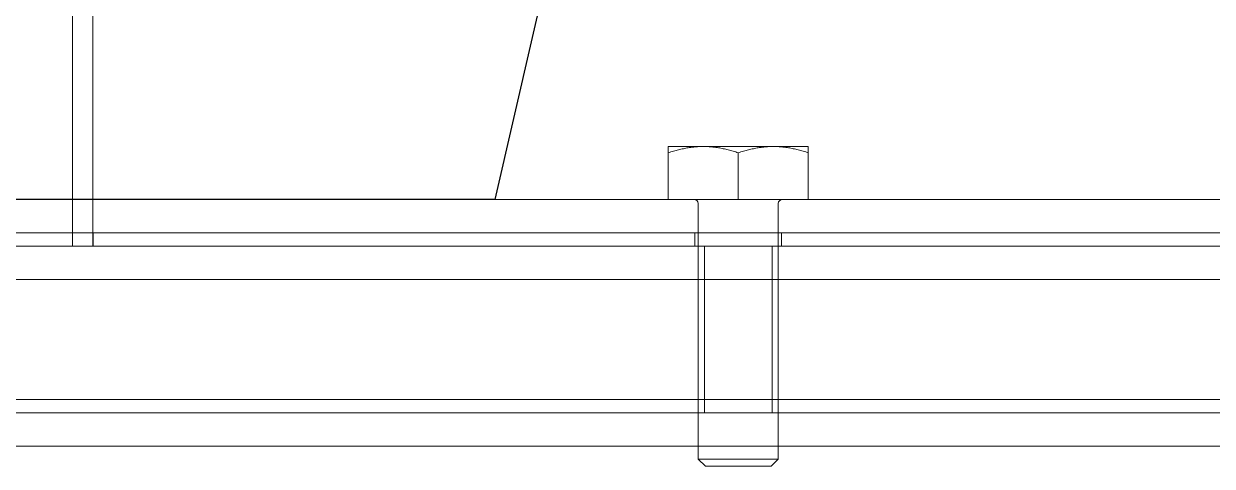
# Model space of a CAD drawing. Header units: millimetres. Extents: x 12318 to 17800, y 6541 to 10165.
# Drawn here: x 13528.85 to 13563.66, y 9603.63 to 9616.6 of the extents above; entities that cross this region are included whole.
import ezdxf

# ---------------------------------------------------------------- set-up
doc = ezdxf.new("R2010")
doc.units = ezdxf.units.MM
doc.layers.add('Equipment', color=123, linetype='Continuous')

# ---------------------------------------------------------------- blocks, each defined once
blk = doc.blocks.new('A$Ce64cb7e9')
at = {"layer": 'Equipment', "linetype": 'Continuous', "lineweight": 0, "extrusion": (-2.22045e-16, 1, 0)}
for p, q in [((760.87, 2051.4), (760.87, 1899)), ((763.91, 2021.43), (763.91, 1906)), ((855.46, 1913.95), (850.21, 1913.95)), ((865.96, 1913.95), (855.46, 1913.95)), ((871.21, 1913.95), (865.96, 1913.95)), ((850.21, 1906), (850.21, 1913.01)), ((860.71, 1906), (860.71, 1913.01)), ((871.21, 1906), (871.21, 1913.01)), ((552.46, 1906), (1269.41, 1906)), ((763.91, 1906), (763.91, 1899)), ((854.71, 1905.4), (854.71, 1867.07)), ((866.71, 1905.4), (866.71, 1867.07)), ((1273.91, 1901), (-334.98, 1901)), ((763.96, 1901), (763.96, 1899)), ((854.21, 1899), (854.21, 1901)), ((867.21, 1899), (867.21, 1901)), ((1270.91, 1899), (-331.98, 1899)), ((855.66, 1874), (855.66, 1899)), ((865.77, 1874), (865.77, 1899)), ((-292.54, 1894), (1231.46, 1894)), ((-292.54, 1894), (1231.46, 1894)), ((1272.88, 1876), (-333.96, 1876)), ((1271.46, 1874), (469.46, 1874)), ((1231.46, 1869), (-292.54, 1869)), ((854.71, 1867.07), (865.91, 1867.07)), ((855.79, 1866), (854.71, 1867.07)), ((864.98, 1866), (855.79, 1866)), ((865.64, 1866), (864.98, 1866)), ((865.64, 1866), (866.71, 1867.07)), ((865.91, 1867.07), (866.71, 1867.07))]:
    blk.add_line(p, q, dxfattribs=at)
at = {"layer": 'Equipment', "linetype": 'Continuous', "lineweight": 0, "extrusion": (0, 0, -1)}
for centre, start, end in [((-854.11, 1905.4), 90, 180), ((-867.31, 1905.4), 0, 90)]:
    blk.add_arc(centre, 0.6, start, end, dxfattribs=at)
at = {"layer": 'Equipment', "linetype": 'Continuous', "lineweight": 0}
for points, weights in [([(850.21, 1913.01), (850.21, 1913.95), (850.21, 1913.95)], [1.01001874936, 1.04314139574, 1]), ([(855.46, 1913.95), (853.03, 1913.95), (850.21, 1913.01)], [1, 1.04314139574, 1.01001874936]), ([(860.71, 1913.01), (857.9, 1913.95), (855.46, 1913.95)], [1.01001874936, 1.04314139574, 1]), ([(865.96, 1913.95), (863.53, 1913.95), (860.71, 1913.01)], [1, 1.04314139574, 1.01001874936]), ([(871.21, 1913.01), (868.4, 1913.95), (865.96, 1913.95)], [1.01001874936, 1.04314139574, 1]), ([(871.21, 1913.95), (871.21, 1913.95), (871.21, 1913.01)], [1, 1.04314139574, 1.01001874936])]:
    blk.add_rational_spline(points, weights, degree=2, dxfattribs=at)

msp = doc.modelspace()

# ---------------------------------------------------------------- linework, layer by layer
msp.add_lwpolyline([(13496.552, 9611.447), (13479.92, 9683.663), (13559.276, 9683.663), (13542.644, 9611.447)], close=True)

# ---------------------------------------------------------------- block references
at = {"xscale": 0.1953125, "yscale": 0.1953125, "zscale": 0.1953125}
msp.add_blockref('A$Ce64cb7e9', (13381.669, 9239.182), dxfattribs=at)

doc.saveas('drawing.dxf')
